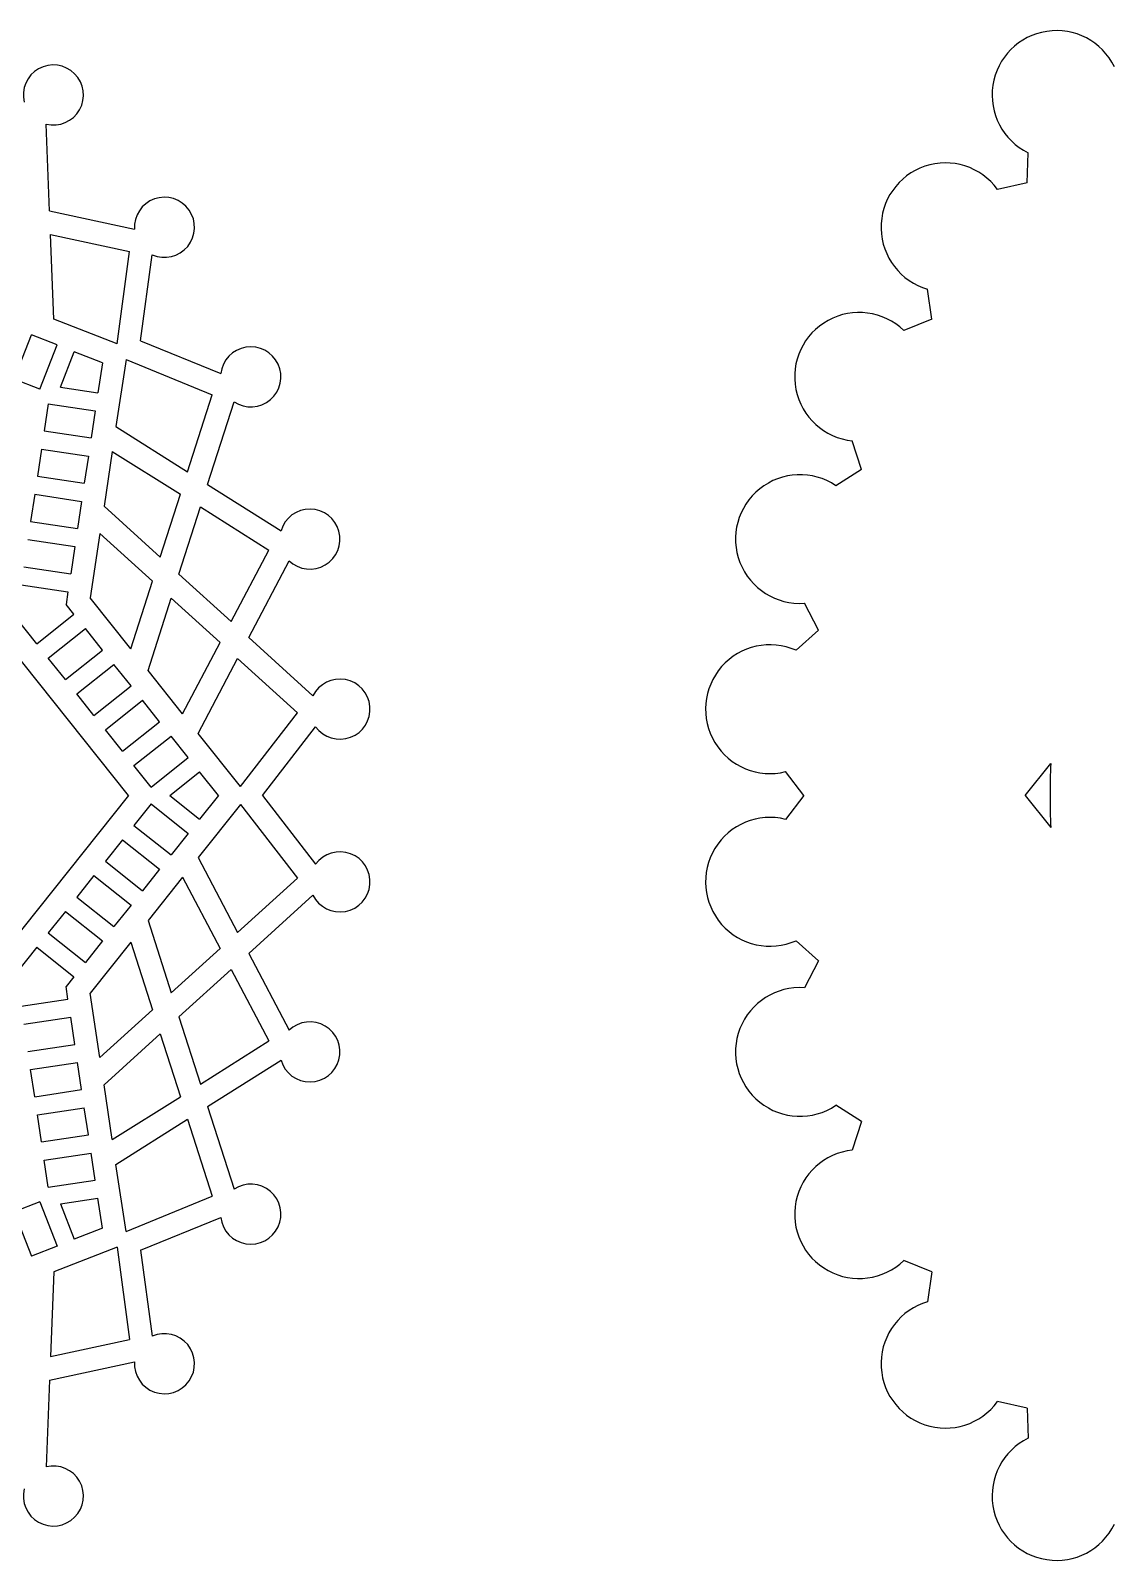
# Model space of a CAD drawing. Extents: x 169 to 786, y 13 to 202.
# Drawn here: x 317.4 to 412, y 40.5 to 174.2 of the extents above; entities that cross this region are included whole.
import ezdxf

# ---------------------------------------------------------------- set-up
doc = ezdxf.new("R2010")
doc.units = 0
doc.layers.get('0').update_dxf_attribs({"linetype": 'CONTINUOUS'})

msp = doc.modelspace()

# ---------------------------------------------------------------- linework, layer by layer
for p, q in [((319.0166, 158.443764), (318.718744, 166.019847)), ((404.367843, 160.882553), (404.471363, 163.515611)), ((404.367843, 160.882553), (401.792763, 160.32338)), ((319.0166, 158.443764), (326.425864, 156.834859)), ((319.388273, 148.990159), (319.097756, 156.379531)), ((319.097756, 156.379531), (326.001459, 154.880408)), ((324.905017, 146.822379), (326.001459, 154.880408)), ((326.960956, 147.098048), (327.983198, 154.610756)), ((396.044151, 148.995089), (395.688873, 151.606121)), ((324.905017, 146.822379), (319.388273, 148.990159)), ((396.044151, 148.995089), (393.605292, 147.997254)), ((315.930279, 143.752066), (317.444333, 147.605155)), ((319.678069, 146.727419), (317.444333, 147.605155)), ((326.960956, 147.098048), (333.978273, 144.226981)), ((318.164015, 142.874329), (319.678069, 146.727419)), ((319.952902, 143.051946), (321.167227, 146.142261)), ((323.629594, 145.174685), (321.167227, 146.142261)), ((323.629594, 145.174685), (323.236356, 142.558425)), ((325.69425, 145.455386), (324.81323, 139.593856)), ((325.69425, 145.455386), (333.220929, 142.375919)), ((318.164015, 142.874329), (315.930279, 143.752066)), ((319.952902, 143.051946), (323.236356, 142.558425)), ((331.067356, 135.647576), (333.220929, 142.375919)), ((332.814456, 134.545176), (335.125736, 141.766239)), ((318.904638, 141.591533), (318.547912, 139.218192)), ((318.904638, 141.591533), (322.998538, 140.976197)), ((322.998538, 140.976197), (322.641812, 138.602857)), ((318.547912, 139.218192), (322.641812, 138.602857)), ((324.81323, 139.593856), (331.067356, 135.647576)), ((389.911151, 135.842829), (389.107869, 138.3525)), ((318.310094, 137.635965), (317.953368, 135.262624)), ((318.310094, 137.635965), (322.403994, 137.020629)), ((322.403994, 137.020629), (322.047268, 134.647289)), ((324.488569, 137.433849), (323.768098, 132.64047)), ((324.488569, 137.433849), (330.437609, 133.680074)), ((317.953368, 135.262624), (322.047268, 134.647289)), ((389.911151, 135.842829), (387.682616, 134.436649)), ((317.715551, 133.680397), (317.358824, 131.307056)), ((317.715551, 133.680397), (321.809451, 133.065061)), ((328.67746, 128.180893), (330.437609, 133.680074)), ((332.814456, 134.545176), (339.226609, 130.499183)), ((321.809451, 133.065061), (321.452725, 130.691721)), ((323.768098, 132.64047), (328.67746, 128.180893)), ((330.304383, 126.703026), (332.184709, 132.577675)), ((332.184709, 132.577675), (338.159337, 128.807754)), ((317.358824, 131.307056), (321.452725, 130.691721)), ((317.121007, 129.724829), (321.214907, 129.109493)), ((323.410766, 130.263096), (322.563926, 124.628977)), ((323.410766, 130.263096), (328.007438, 126.087561)), ((321.214907, 129.109493), (320.858181, 126.736153)), ((334.870118, 122.555593), (338.159337, 128.807754)), ((316.764281, 127.351488), (320.858181, 126.736153)), ((336.399246, 121.166561), (339.929336, 127.87657)), ((316.526463, 125.769261), (320.620364, 125.153926)), ((326.11437, 120.173106), (328.007438, 126.087561)), ((330.304383, 126.703026), (334.870118, 122.555593)), ((320.620364, 125.153926), (320.456589, 124.064317)), ((326.11437, 120.173106), (322.563926, 124.628977)), ((327.612516, 118.292906), (329.63436, 124.609694)), ((329.63436, 124.609694), (333.908284, 120.727337)), ((317.905472, 120.622729), (321.143226, 123.202576)), ((321.143226, 123.202576), (320.456589, 124.064317)), ((386.155192, 121.825396), (384.928314, 124.157451)), ((317.905472, 120.622729), (316.094522, 122.895505)), ((318.902542, 119.371389), (322.140296, 121.951236)), ((323.6359, 120.074225), (322.140296, 121.951236)), ((386.155192, 121.825396), (384.204694, 120.053599)), ((325.909039, 107.368705), (315.423138, 120.528699)), ((330.633152, 114.501953), (333.908284, 120.727337)), ((336.399246, 121.166561), (342.011403, 116.068577)), ((320.398146, 117.494379), (318.902542, 119.371389)), ((320.398146, 117.494379), (323.6359, 120.074225)), ((331.994321, 112.793662), (335.437412, 119.338305)), ((335.437412, 119.338305), (340.666632, 114.588175)), ((321.395216, 116.243039), (324.63297, 118.822885)), ((326.128574, 116.945875), (324.63297, 118.822885)), ((330.633152, 114.501953), (327.612516, 118.292906)), ((322.89082, 114.366028), (326.128574, 116.945875)), ((322.89082, 114.366028), (321.395216, 116.243039)), ((323.88789, 113.114688), (327.125643, 115.694535)), ((328.621248, 113.817524), (327.125643, 115.694535)), ((325.383494, 111.237678), (328.621248, 113.817524)), ((335.688072, 108.157939), (340.666632, 114.588175)), ((325.383494, 111.237678), (323.88789, 113.114688)), ((326.380564, 109.986338), (329.618317, 112.566184)), ((331.113922, 110.689174), (329.618317, 112.566184)), ((335.688072, 108.157939), (331.994321, 112.793662)), ((337.606402, 107.368705), (342.248042, 113.36378)), ((327.876168, 108.109327), (326.380564, 109.986338)), ((327.876168, 108.109327), (331.113922, 110.689174)), ((404.217727, 107.368705), (406.438216, 110.155458)), ((329.514197, 107.368705), (332.110991, 109.437834)), ((333.759676, 107.368705), (332.110991, 109.437834)), ((384.890395, 107.368705), (383.277199, 109.452285)), ((325.909039, 107.368705), (315.423138, 94.208711)), ((329.514197, 107.368705), (332.110991, 105.299576)), ((333.759676, 107.368705), (332.110991, 105.299576)), ((337.606402, 107.368705), (342.248042, 101.37363)), ((384.890395, 107.368705), (383.277199, 105.285124)), ((404.217727, 107.368705), (406.438216, 104.581952)), ((327.876168, 106.628082), (326.380564, 104.751072)), ((327.876168, 106.628082), (331.113922, 104.048236)), ((335.688072, 106.579471), (331.994321, 101.943747)), ((335.688072, 106.579471), (340.666632, 100.149235)), ((326.380564, 104.751072), (329.618317, 102.171225)), ((325.383494, 103.499732), (323.88789, 101.622721)), ((325.383494, 103.499732), (328.621248, 100.919885)), ((331.113922, 104.048236), (329.618317, 102.171225)), ((323.88789, 101.622721), (327.125643, 99.042875)), ((331.994321, 101.943747), (335.437412, 95.399105)), ((322.89082, 100.371381), (321.395216, 98.494371)), ((322.89082, 100.371381), (326.128574, 97.791535)), ((328.621248, 100.919885), (327.125643, 99.042875)), ((330.633152, 100.235456), (327.612516, 96.444504)), ((330.633152, 100.235456), (333.908284, 94.010072)), ((335.437412, 95.399105), (340.666632, 100.149235)), ((321.395216, 98.494371), (324.63297, 95.914524)), ((326.128574, 97.791535), (324.63297, 95.914524)), ((336.399246, 93.570849), (342.011403, 98.668833)), ((320.398146, 97.243031), (318.902542, 95.36602)), ((320.398146, 97.243031), (323.6359, 94.663184)), ((327.612516, 96.444504), (329.63436, 90.127716)), ((318.902542, 95.36602), (322.140296, 92.786174)), ((317.905472, 94.11468), (316.094522, 91.841905)), ((317.905472, 94.11468), (321.143226, 91.534834)), ((323.6359, 94.663184), (322.140296, 92.786174)), ((326.11437, 94.564304), (322.563926, 90.108433)), ((326.11437, 94.564304), (328.007438, 88.649849)), ((329.63436, 90.127716), (333.908284, 94.010072)), ((336.399246, 93.570849), (339.929336, 86.86084)), ((386.155192, 92.912013), (384.204694, 94.683811)), ((386.155192, 92.912013), (384.928314, 90.579958)), ((321.143226, 91.534834), (320.456589, 90.673092)), ((330.304383, 88.034384), (334.870118, 92.181816)), ((334.870118, 92.181816), (338.159337, 85.929655)), ((316.526463, 88.968148), (320.620364, 89.583484)), ((320.620364, 89.583484), (320.456589, 90.673092)), ((323.410766, 84.474314), (322.563926, 90.108433)), ((323.410766, 84.474314), (328.007438, 88.649849)), ((316.764281, 87.385921), (320.858181, 88.001257)), ((321.214907, 85.627916), (320.858181, 88.001257)), ((330.304383, 88.034384), (332.184709, 82.159735)), ((317.121007, 85.01258), (321.214907, 85.627916)), ((323.768098, 82.09694), (328.67746, 86.556517)), ((328.67746, 86.556517), (330.437609, 81.057335)), ((332.184709, 82.159735), (338.159337, 85.929655)), ((332.814456, 80.192234), (339.226609, 84.238227)), ((317.358824, 83.430353), (321.452725, 84.045689)), ((317.715551, 81.057012), (317.358824, 83.430353)), ((321.809451, 81.672348), (321.452725, 84.045689)), ((317.715551, 81.057012), (321.809451, 81.672348)), ((324.488569, 77.303561), (323.768098, 82.09694)), ((324.488569, 77.303561), (330.437609, 81.057335)), ((332.814456, 80.192234), (335.125736, 72.971171)), ((389.911151, 78.894581), (387.682616, 80.300761)), ((317.953368, 79.474785), (322.047268, 80.090121)), ((318.310094, 77.101444), (317.953368, 79.474785)), ((322.403994, 77.71678), (322.047268, 80.090121)), ((324.81323, 75.143553), (331.067356, 79.089834)), ((331.067356, 79.089834), (333.220929, 72.36149)), ((389.911151, 78.894581), (389.107869, 76.38491)), ((318.310094, 77.101444), (322.403994, 77.71678)), ((318.547912, 75.519217), (322.641812, 76.134553)), ((318.904638, 73.145876), (318.547912, 75.519217)), ((322.998538, 73.761212), (322.641812, 76.134553)), ((325.69425, 69.282023), (324.81323, 75.143553)), ((318.904638, 73.145876), (322.998538, 73.761212)), ((319.952902, 71.685464), (323.236356, 72.178985)), ((323.629594, 69.562724), (323.236356, 72.178985)), ((325.69425, 69.282023), (333.220929, 72.36149)), ((318.164015, 71.86308), (315.930279, 70.985344)), ((315.930279, 70.985344), (317.444333, 67.132255)), ((318.164015, 71.86308), (319.678069, 68.009991)), ((319.952902, 71.685464), (321.167227, 68.595149)), ((323.629594, 69.562724), (321.167227, 68.595149)), ((326.960956, 67.639362), (333.978273, 70.510429)), ((319.678069, 68.009991), (317.444333, 67.132255)), ((324.905017, 67.91503), (319.388273, 65.747251)), ((324.905017, 67.91503), (326.001459, 59.857002)), ((326.960956, 67.639362), (327.983198, 60.126654)), ((319.388273, 65.747251), (319.097756, 58.357879)), ((396.044151, 65.74232), (393.605292, 66.740156)), ((396.044151, 65.74232), (395.688873, 63.131289)), ((319.097756, 58.357879), (326.001459, 59.857002)), ((319.0166, 56.293646), (326.425864, 57.90255)), ((319.0166, 56.293646), (318.718744, 48.717562)), ((404.367843, 53.854857), (401.792763, 54.414029)), ((404.367843, 53.854857), (404.471363, 51.221799))]:
    msp.add_line(p, q)
for centre, radius, start, end in [((406.943236, 168.568632), 5.625228, 26.06729, 243.93271), ((319.347643, 168.568632), 2.625228, 256.139436, 193.860564), ((397.245745, 157.011612), 5.625228, 36.06729, 253.93271), ((329.045134, 157.011612), 2.625228, 246.139436, 183.860564), ((389.702436, 143.946217), 5.625228, 46.06729, 263.93271), ((336.588443, 143.946217), 2.625228, 236.139436, 173.860564), ((384.542508, 129.769433), 5.625228, 56.06729, 273.93271), ((341.748371, 129.769433), 2.625228, 226.139436, 163.860564), ((381.922744, 114.912014), 5.625228, 66.06729, 283.93271), ((344.368135, 114.912014), 2.625228, 216.139436, 153.860564), ((468.143164, 107.368705), 61.767844, 177.414133, 182.585867), ((381.922744, 99.825396), 5.625228, 76.06729, 293.93271), ((344.368135, 99.825396), 2.625228, 206.139436, 143.860564), ((384.542508, 84.967977), 5.625228, 86.06729, 303.93271), ((341.748371, 84.967977), 2.625228, 196.139436, 133.860564), ((389.702436, 70.791193), 5.625228, 96.06729, 313.93271), ((336.588443, 70.791193), 2.625228, 186.139436, 123.860564), ((397.245745, 57.725798), 5.625228, 106.06729, 323.93271), ((329.045134, 57.725798), 2.625228, 176.139436, 113.860564), ((406.943236, 46.168777), 5.625228, 116.06729, 333.93271), ((319.347643, 46.168777), 2.625228, 166.139436, 103.860564)]:
    msp.add_arc(centre, radius, start, end)

doc.saveas('drawing.dxf')
